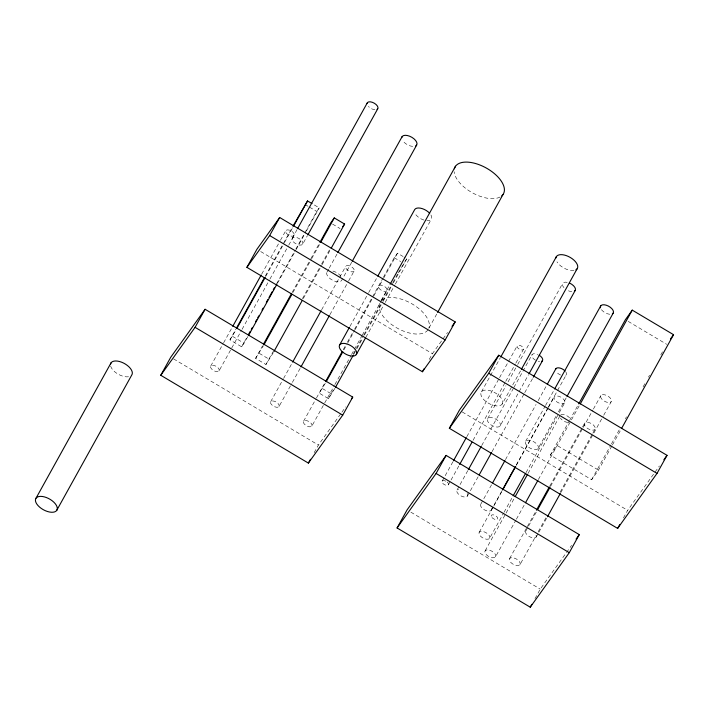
<?xml version="1.0" encoding="UTF-8"?>
<svg xmlns="http://www.w3.org/2000/svg" width="709" height="709" viewBox="0 0 709 709"><rect width="100%" height="100%" fill="white"/><g stroke="black" fill="none" stroke-linecap="round" stroke-linejoin="round"><path stroke-width="0.53" stroke-dasharray="3.54 2.66" d="M210.768 365.986L223.096 343.75M223.636 342.775L232.206 327.301M261.692 274.108L279.922 241.228M280.463 240.262L285.824 230.585M247.937 336.527L241.654 346.825L229.964 339.868L235.858 329.233M265.343 276.04L292.684 226.712M229.964 339.868L236.239 329.57M265.724 276.377L283.954 243.488M284.495 242.522L293.065 227.048M292.33 238.1L297.16 229.397M219.028 370.904A4.812 2.473 29 0 0 214.083 365.472A4.812 2.473 29 0 0 211.574 368.964A4.812 2.473 29 0 0 219.028 370.904L241.539 330.279M242.079 329.313L269.42 279.993M269.952 279.027L288.182 246.138M288.723 245.172L294.075 235.503A4.812 2.473 29 0 0 289.139 230.071A4.812 2.473 29 0 0 286.631 233.562A4.812 2.473 29 0 0 294.075 235.503M241.654 346.825L247.016 337.156M276.501 283.963L295.263 250.109M295.804 249.143L316.71 211.424L319.236 207.888L312.944 204.148M277.423 283.325L295.653 250.445M296.185 249.479L305.836 232.073M306.368 231.107L319.236 207.888M302.654 244.242A6.018 3.084 29 0 0 296.477 237.453A6.018 3.084 29 0 0 293.349 241.822A6.018 3.084 29 0 0 302.654 244.242L307.484 235.539M273.293 352.683L265.928 364.506L255.603 358.364L262.578 345.788M292.064 292.595L310.294 259.716M310.826 258.75L319.404 243.276M255.603 358.364L263.509 345.575M292.994 292.383L311.224 259.503M311.756 258.537L319.803 244.029M265.928 364.506L272.903 351.93M302.388 298.737L321.15 264.891M321.682 263.916L329.729 249.417M303.319 298.524L321.549 265.645M322.081 264.679L330.128 250.171M327.088 271.972L328.701 269.066M329.233 268.099L337.28 253.592M270.714 401.657L283.051 379.412M283.582 378.446L292.702 361.998M321.647 309.771L345.77 266.256M351.735 262.197L341.543 280.569A8.419 4.325 29 0 1 330.864 279.213A8.419 4.325 29 0 1 327.992 271.201M278.974 406.567A4.812 2.473 29 0 0 274.037 401.134A4.812 2.473 29 0 0 271.529 404.626A4.812 2.473 29 0 0 278.974 406.567L291.842 383.356M292.383 382.39L300.421 367.882M329.907 314.69L348.137 281.801M348.668 280.835L354.03 271.166A4.812 2.473 29 0 0 349.085 265.733A4.812 2.473 29 0 0 346.586 269.225A4.812 2.473 29 0 0 354.03 271.166M349.918 326.441L368.139 293.561M368.68 292.595L377.259 277.122M303.594 421.208L315.922 398.963M316.462 397.997L325.077 382.479M343.262 349.643L345.451 345.735M347.552 341.906L354.03 330.252M354.527 329.331L382.975 278.025M383.516 277.059L394.239 257.721L397.492 253.175L403.067 256.49M334.94 388.302L328.471 398.644L319.183 393.123L325.653 382.78M343.874 349.892L347.091 344.087M347.632 343.121L354.597 330.554M355.138 329.579L373.359 296.699M373.9 295.733L383.011 279.293M383.551 278.327L397.492 253.175M380.999 300.678L389.578 285.204M311.854 426.127A4.812 2.473 29 0 0 306.908 420.694A4.812 2.473 29 0 0 304.409 424.186A4.812 2.473 29 0 0 311.854 426.127L324.181 403.882M324.722 402.916L334.373 385.501M334.905 384.535L350.99 355.519M351.522 354.553L361.714 336.181M362.246 335.215L381.008 301.36M381.548 300.394L386.91 290.725A4.812 2.473 29 0 0 381.965 285.293A4.812 2.473 29 0 0 379.466 288.785A4.812 2.473 29 0 0 386.91 290.725M328.471 398.644L334.373 388.009M353.135 354.163L355.812 349.324M356.352 348.358L363.318 335.782M363.859 334.816L382.08 301.937M382.621 300.962L392.272 283.556M392.804 282.59L397.634 273.887M398.166 272.921L406.78 258.705L403.988 257.048M353.702 354.456L356.388 349.617M356.919 348.651L362.281 338.982M364.426 335.109L382.656 302.229M383.188 301.263L392.839 283.848M393.38 282.882L406.78 258.705M365.897 337.236L384.659 303.39M385.2 302.424L394.842 285.009M395.383 284.043L431.302 219.249M314.176 452.643L318.394 445.039L341.277 413.072M429.025 327.966L437.072 313.458M429.255 359.392L432.41 353.694L447.583 332.494M481.438 391.864L500.199 358.01M442.177 481.145L452.9 461.807M466.841 436.655L499.003 378.633M499.544 377.658L517.233 345.744M448.372 484.832L450.516 480.959M451.048 479.993L459.095 465.485M473.036 440.342L505.198 382.311M505.73 381.345L515.381 363.939M515.922 362.973L523.428 349.431A3.607 1.852 29 0 0 519.715 345.354A3.607 1.852 29 0 0 517.845 347.977A3.607 1.852 29 0 0 523.428 349.431M487.686 418.62L505.916 385.74M508.061 381.876L517.171 365.427M517.712 364.461L562.742 283.219M502.087 404.148A12.026 6.177 29 0 0 489.733 390.562A12.026 6.177 29 0 0 483.476 399.309A12.026 6.177 29 0 0 502.087 404.148L520.849 370.293M457.057 489.999L467.78 470.661M481.721 445.509L513.351 388.452M513.883 387.486L532.113 354.597M500.075 425.994A7.214 3.705 29 0 0 492.666 417.84A7.214 3.705 29 0 0 488.909 423.087A7.214 3.705 29 0 0 500.075 425.994L528.489 374.733M467.382 496.14L478.646 475.836M492.046 451.651L524.208 393.628M524.749 392.653L532.787 378.145M480.817 504.134L492.073 483.822M505.473 459.645L536.031 404.52M538.175 400.647L546.754 385.173M525.688 441.228L544.991 406.417M545.531 405.451L554.11 389.977M491.142 510.276L501.866 490.929M516.338 464.82L547.968 407.755M548.5 406.789L566.19 374.875M479.257 532.229L493.189 507.077M493.73 506.111L502.309 490.637M516.249 465.494L547.88 408.428M548.411 407.462L554.305 396.827M538.078 448.602A7.214 3.705 29 0 0 530.669 440.449A7.214 3.705 29 0 0 526.911 445.695A7.214 3.705 29 0 0 538.078 448.602L556.308 415.722M558.453 411.849L566.491 397.341M489.582 538.37A6.018 3.084 29 0 0 483.396 531.573A6.018 3.084 29 0 0 480.268 535.951A6.018 3.084 29 0 0 489.582 538.37L503.514 513.219M504.055 512.252L512.634 496.779M526.034 472.602L558.736 413.604M559.268 412.638L564.63 402.969A6.018 3.084 29 0 0 558.453 396.171A6.018 3.084 29 0 0 555.324 400.55A6.018 3.084 29 0 0 564.63 402.969M485.151 550.787L505.526 514.034M506.066 513.068L514.637 497.594M528.045 473.408L560.207 415.385M611.902 445.917L598.493 470.102L591.634 479.692L550.335 455.125L569.097 421.27M569.637 420.304L578.216 404.83M495.476 556.928A6.018 3.084 29 0 0 489.299 550.131A6.018 3.084 29 0 0 486.17 554.509A6.018 3.084 29 0 0 495.476 556.928L515.851 520.176M516.382 519.21L524.43 504.702M538.37 479.55L579.714 404.91M509.62 558.559L526.769 527.611M527.31 526.645L535.889 511.162M549.829 486.019L581.992 427.988M582.523 427.022L584.668 423.158M525.856 530.926L528.001 527.053M528.533 526.087L536.58 511.579M550.512 486.436L582.683 428.404M583.215 427.438L592.866 410.032M593.406 409.066L600.913 395.525M519.945 564.701A6.018 3.084 29 0 0 513.759 557.903A6.018 3.084 29 0 0 510.631 562.281A6.018 3.084 29 0 0 519.945 564.701L536.022 535.685M538.166 531.812L546.745 516.338M560.145 492.161L592.316 434.13M592.848 433.164L594.993 429.299A6.018 3.084 29 0 0 588.816 422.502A6.018 3.084 29 0 0 585.687 426.88A6.018 3.084 29 0 0 594.993 429.299M536.181 537.067L538.326 533.195M538.858 532.229L546.905 517.721M560.837 492.578L603.191 416.174M603.731 415.208L611.238 401.666A6.018 3.084 29 0 0 605.052 394.878A6.018 3.084 29 0 0 601.923 399.247A6.018 3.084 29 0 0 611.238 401.666M591.634 479.692L610.928 444.871M611.468 443.905L619.506 429.397M625.409 418.753L626.481 416.821M643.098 386.839L645.243 382.975M648.46 377.17L649.533 375.238M660.788 354.925L662.933 351.052M612.434 444.951L621.013 429.477M534.994 598.635L540.258 589.126L565.844 553.383M623.433 517.951L627.642 510.347L659.405 465.981M341.906 412.186L345.726 406.86M550.335 455.125L557.203 445.536L598.493 470.102M566.491 552.497L571.605 545.345M628.209 321.399L666.682 344.29M305.012 204.467L308.61 206.611M309.514 207.143L316.71 211.424M394.239 257.721L400.736 261.586M332.539 224.079L340.045 228.546M260.699 251.544L432.41 353.694M462.215 411.938L627.642 510.347M322.435 388.576L331.723 394.107M232.49 336.341L244.18 343.289M259.219 353.312L269.544 359.454M173.599 358.905L318.394 445.039M410.883 512.173L540.258 589.126M536.394 535.392A6.018 3.084 29 0 1 529.206 536.518A6.018 3.084 29 0 1 527.452 530.075M491.355 508.601A6.018 3.084 29 0 1 484.167 509.727A6.018 3.084 29 0 1 482.412 503.284M467.151 493.455A6.018 3.084 29 0 1 465.015 497.044A6.018 3.084 29 0 1 457.784 493.375A6.018 3.084 29 0 1 458.652 489.148M447.122 482.005A3.607 1.852 29 0 1 446.954 485.373A3.607 1.852 29 0 1 442.008 481.96A3.607 1.852 29 0 1 446.36 481.473M427.952 329.898A27.669 14.207 29 0 1 396.677 327.833A27.669 14.207 29 0 1 379.98 302.433M381.752 300.253A27.669 14.207 29 0 1 412.523 304.161A27.669 14.207 29 0 1 428.839 328.258M332.893 271.06A8.419 4.325 29 0 1 341.215 276.811M567.741 422.413A6.018 3.084 29 0 1 560.447 418.071M560.854 414.836A6.018 3.084 29 0 1 566.491 415.554A6.018 3.084 29 0 1 570.745 419.852M565.959 372.19A6.018 3.084 29 0 1 564.603 375.726M560.624 375.034A6.018 3.084 29 0 1 556.104 371.419M539.646 361.625A6.018 3.084 29 0 1 538.291 361.395M535.472 360.19A6.018 3.084 29 0 1 531.927 354.952A6.018 3.084 29 0 1 537.688 354.438M609.784 314.264A7.214 3.705 29 0 1 601.028 309.053M573.953 270.448A12.026 6.177 29 0 1 556.964 261.834M571.782 291.656A7.214 3.705 29 0 1 568.45 290.787M563.965 287.686A7.214 3.705 29 0 1 567.723 282.439M412.691 146.408A8.419 4.325 29 0 1 402.473 140.329M374.919 109.727A6.018 3.084 29 0 1 368.405 106.421M430.921 214.951A9.625 4.945 29 0 1 426.836 220.659M423.911 220.065A9.625 4.945 29 0 1 415.155 213.71M500.049 197.022A27.669 14.207 29 0 1 472.522 192.875A27.669 14.207 29 0 1 454.15 171.764M128.542 376.763A12.026 6.177 29 0 1 110.666 366.119M491.975 517.57A3.607 1.852 29 0 0 497.558 519.023A3.607 1.852 29 0 0 493.854 514.947A3.607 1.852 29 0 0 491.975 517.57"/><path stroke-width="1.06" d="M36.035 498.179L111.091 362.778M56.685 510.462A12.026 6.177 29 0 0 44.321 496.876A12.026 6.177 29 0 0 38.064 505.623A12.026 6.177 29 0 0 56.685 510.462L131.732 375.061A12.026 6.177 29 0 0 123.65 363.114A12.026 6.177 29 0 0 110.507 364.293M160.757 375.274L170.763 357.221L205.087 309.275L352.719 397.093L342.713 415.146L308.38 463.092L160.757 375.274L195.081 327.328L205.087 309.275M246.9 267.346L256.906 249.284L279.674 217.495L455.178 321.895L445.163 339.948L422.404 371.746L246.9 267.346L269.659 235.548L279.674 217.495M232.747 326.335L261.16 275.074M236.389 328.267L264.271 277.972M293.225 225.746L307.546 200.939L312.04 203.607M236.779 328.604L265.193 277.343M293.606 226.082L307.546 200.939M297.691 228.431L367.386 102.699M248.62 334.249L250.233 331.351M251.305 329.419L252.377 327.487M255.594 321.682L256.667 319.75M257.739 317.809L258.812 315.877M262.029 310.072L263.101 308.14M266.318 302.335L267.922 299.437M268.995 297.505L272.212 291.7M273.284 289.768L274.356 287.827M248.469 335.552L276.882 284.3M308.016 234.573L377.711 108.84M263.651 343.856L291.523 293.561M319.936 242.301L330.66 222.963L334.276 217.911L344.601 224.053L331.2 248.239M264.049 344.609L291.922 294.324M320.876 242.097L334.276 217.911M273.834 351.717L302.247 300.465M337.812 252.626L402.145 136.571M292.702 361.998L321.115 310.746M352.267 261.222L416.6 145.168M300.953 366.916L329.366 315.656M339.726 344.822L349.377 327.416M377.791 276.156L414.783 209.421A9.625 4.945 29 0 1 429.672 213.294M325.617 381.513L342.234 351.531M326.184 381.805L342.801 351.824M390.118 284.238L455.524 166.243M335.481 387.336L353.171 355.422M356.246 354.651A9.625 4.945 29 0 0 346.364 343.785A9.625 4.945 29 0 0 341.357 350.778A9.625 4.945 29 0 0 356.246 354.651L365.357 338.202M308.38 463.092L310.489 459.29M437.604 312.492L503.009 194.496M422.404 371.746L423.982 368.893M449.355 428.298L459.361 410.245L498.746 355.227L667.027 455.338L657.021 473.39L617.636 528.4L449.355 428.298L488.74 373.28L498.746 355.227M397.075 527.957L407.081 509.904L446.103 455.4L579.28 534.621L569.274 552.674L530.252 607.188L397.075 527.957L436.097 473.452L446.103 455.4M500.74 357.044L556.494 256.463M453.432 460.841L466.3 437.621M459.627 464.519L471.964 442.274M521.39 369.327L577.144 268.746M468.321 469.695L481.181 446.475M529.029 373.767L575.132 290.593M479.178 474.862L491.505 452.617M533.328 377.179L542.438 360.739M492.613 482.856L504.941 460.611M547.295 384.207L555.874 368.733M554.642 389.002L600.745 305.827M502.397 489.963L515.266 466.752M502.841 489.671L515.709 466.46M567.032 396.375L613.134 313.201M513.165 495.813L525.493 473.568M515.177 496.628L527.505 474.383M578.748 403.864L625.391 319.724L632.251 310.134L673.55 334.692L621.545 428.511M525.502 502.77L537.83 480.525M580.254 403.944L632.251 310.134M536.421 510.196L549.289 486.986M537.652 509.647L549.98 487.402M547.437 516.755L560.305 493.544M530.252 607.188L531.83 604.334M617.636 528.4L619.746 524.598M342.793 226.579L344.601 224.053M351.442 398.866L352.719 397.093M452.014 326.308L455.178 321.895M670.43 339.053L673.55 334.692M576.08 539.088L579.28 534.621M663.854 459.769L667.027 455.338M269.659 235.548L445.163 339.948M488.74 373.28L657.021 473.39M195.081 327.328L342.713 415.146M436.097 473.452L569.274 552.674M555.581 369.486A6.018 3.084 29 0 1 559.321 367.927A6.018 3.084 29 0 1 565.179 371.153M539.079 355.147A6.018 3.084 29 0 1 541.791 361.289M600.496 307.839A7.214 3.705 29 0 1 608.278 306.031A7.214 3.705 29 0 1 612.363 313.857M555.909 257.979A12.026 6.177 29 0 1 570.435 257.553A12.026 6.177 29 0 1 575.859 269.845M569.433 283.033A7.214 3.705 29 0 1 574.361 291.248M401.737 137.626A8.419 4.325 29 0 1 411.902 137.333A8.419 4.325 29 0 1 415.696 145.939M367.094 103.461A6.018 3.084 29 0 1 374.352 103.248A6.018 3.084 29 0 1 377.064 109.39M454.354 168.786A27.669 14.207 29 0 1 486.791 168.308A27.669 14.207 29 0 1 501.724 195.888"/></g></svg>
